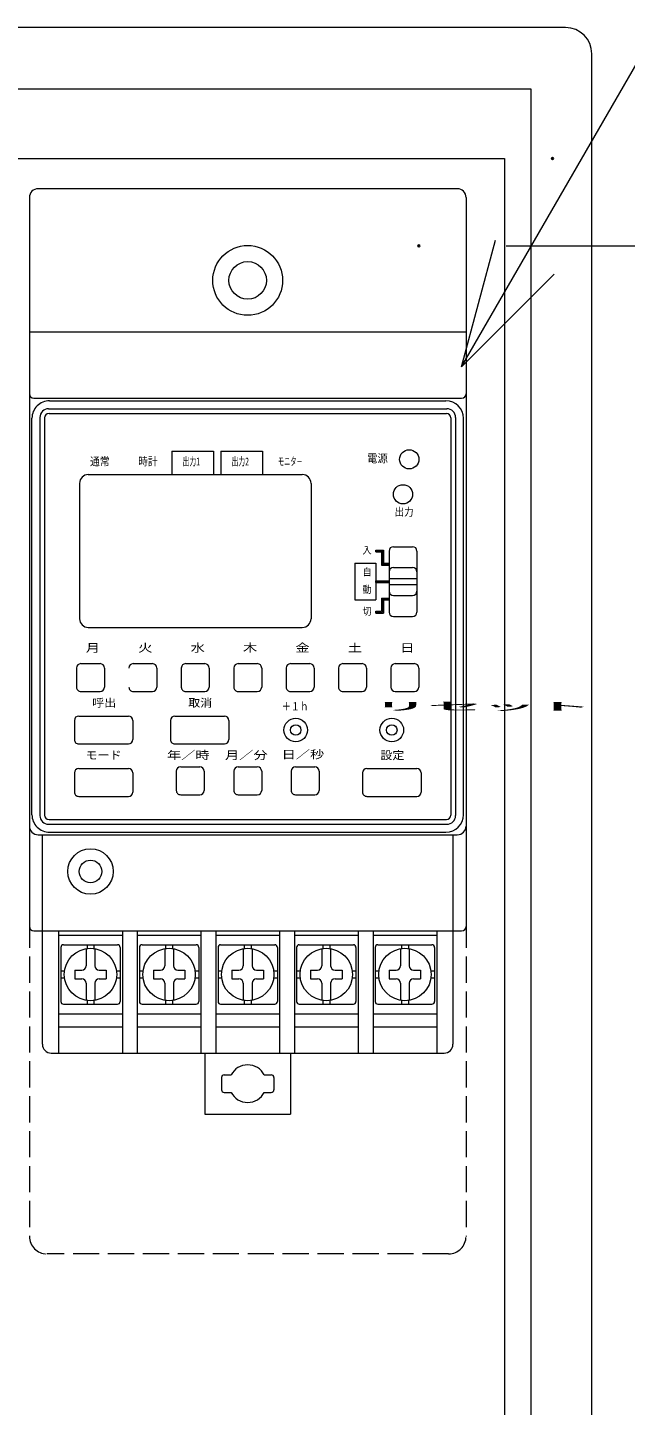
# Model space of a CAD drawing. Units: millimetres, scale not verified. Extents: x -82016 to 4150, y -1714 to 4021.
# Drawn here: x -982.6 to -845.7, y 1613.6 to 1929.3 of the extents above; entities that cross this region are included whole.
import ezdxf
from ezdxf.enums import TextEntityAlignment as Align

# ---------------------------------------------------------------- set-up
doc = ezdxf.new("R2010")
doc.units = ezdxf.units.MM
doc.header["$LTSCALE"] = 2
doc.header["$PDMODE"] = 32
doc.header["$PDSIZE"] = 0.4
doc.linetypes.add('DASHED3', pattern=[4, 3, -1])
for name, color, linetype, lineweight in [('0-2_sunpo', 7, 'Continuous', 18), ('0-5_moji', 7, 'Continuous', 18), ('1-0__1-0_', 7, 'Continuous', 18)]:
    doc.layers.add(name, color=color, linetype=linetype, lineweight=lineweight)
doc.layers.add('0-3_Defpoints', color=7, linetype='Continuous')
doc.styles.add('ＭＳ ゴシック', font='')
doc.styles.get('ＭＳ ゴシック').set_extended_font_data('MS Gothic')

# ---------------------------------------------------------------- blocks, each defined once
blk = doc.blocks.new('D12')
at = {"layer": '0-3_Defpoints'}
blk.add_point((40962.955, 2267.545), dxfattribs=at)
blk = doc.blocks.new('D13')
at = {"layer": '0-2_sunpo', "lineweight": 20}
blk.add_line((40952.332, 2247.545), (41093.065, 2247.545), dxfattribs=at)
at = {"layer": '0-3_Defpoints'}
blk.add_point((40932.332, 2247.545), dxfattribs=at)

msp = doc.modelspace()

# ---------------------------------------------------------------- linework, layer by layer
at = {"layer": '0-5_moji'}
for q in [(-840.996, 1924.645), (-875.434, 1880.525), (-861.985, 1872.761)]:
    msp.add_line((-883.198, 1851.547), q, dxfattribs=at)
at = {"layer": '1-0__1-0_'}
for p, q in [((-859.381, 1929.256), (-1287.381, 1929.256)), ((-853.381, 1487.256), (-853.381, 1923.256)), ((-1279.381, 1915.256), (-867.381, 1915.256)), ((-867.381, 1915.256), (-867.381, 1493.256)), ((-1273.381, 1899.256), (-873.381, 1899.256)), ((-873.381, 1899.256), (-873.381, 1499.256)), ((-884.188, 1892.338), (-980.188, 1892.338)), ((-982.188, 1890.338), (-982.188, 1723.338)), ((-882.188, 1890.338), (-882.188, 1723.338)), ((-882.188, 1859.501), (-982.188, 1859.501)), ((-981.188, 1844.338), (-883.188, 1844.338)), ((-977.588, 1843.738), (-886.788, 1843.738)), ((-977.788, 1841.938), (-886.588, 1841.938)), ((-977.688, 1840.838), (-886.688, 1840.838)), ((-981.588, 1748.938), (-981.588, 1839.738)), ((-979.788, 1839.938), (-979.788, 1748.738)), ((-978.688, 1839.838), (-978.688, 1748.838)), ((-885.688, 1839.838), (-885.688, 1748.838)), ((-884.588, 1839.938), (-884.588, 1748.738)), ((-882.788, 1748.938), (-882.788, 1839.738)), ((-949.55, 1832.238), (-939.988, 1832.238)), ((-949.55, 1832.238), (-949.55, 1826.838)), ((-939.988, 1832.238), (-939.988, 1826.838)), ((-938.341, 1832.238), (-928.779, 1832.238)), ((-938.341, 1832.238), (-938.341, 1826.838)), ((-928.779, 1832.238), (-928.779, 1826.838)), ((-970.688, 1824.838), (-970.688, 1793.838)), ((-968.688, 1826.838), (-919.688, 1826.838)), ((-917.688, 1824.838), (-917.688, 1793.838)), ((-902.819, 1809.338), (-901.319, 1809.338)), ((-902.819, 1809.138), (-901.519, 1809.138)), ((-901.519, 1809.138), (-901.519, 1806.138)), ((-901.319, 1809.338), (-901.319, 1806.338)), ((-901.119, 1809.538), (-901.119, 1806.538)), ((-899.819, 1809.338), (-899.819, 1795.338)), ((-898.819, 1810.338), (-894.419, 1810.338)), ((-893.419, 1809.338), (-893.419, 1795.338)), ((-907.62, 1806.538), (-902.82, 1806.538)), ((-907.62, 1806.538), (-907.62, 1798.138)), ((-902.82, 1806.538), (-902.82, 1798.138)), ((-901.519, 1806.138), (-899.819, 1806.138)), ((-901.319, 1806.338), (-899.819, 1806.338)), ((-901.119, 1806.538), (-899.819, 1806.538)), ((-898.819, 1805.538), (-894.419, 1805.538)), ((-902.819, 1802.538), (-899.819, 1802.538)), ((-902.819, 1802.138), (-902.819, 1802.538)), ((-902.819, 1802.338), (-899.819, 1802.338)), ((-899.819, 1803.038), (-893.419, 1803.038)), ((-902.819, 1802.138), (-899.819, 1802.138)), ((-899.819, 1801.638), (-893.419, 1801.638)), ((-907.62, 1798.138), (-902.82, 1798.138)), ((-901.519, 1798.538), (-899.819, 1798.538)), ((-901.519, 1798.538), (-901.519, 1795.538)), ((-901.319, 1798.338), (-899.819, 1798.338)), ((-901.319, 1798.338), (-901.319, 1795.338)), ((-901.119, 1798.138), (-899.819, 1798.138)), ((-901.119, 1798.138), (-901.119, 1795.138)), ((-898.819, 1799.138), (-894.419, 1799.138)), ((-902.819, 1795.138), (-902.819, 1795.538)), ((-902.819, 1795.538), (-901.519, 1795.538)), ((-902.819, 1795.338), (-901.319, 1795.338)), ((-902.819, 1795.138), (-901.119, 1795.138)), ((-898.819, 1794.338), (-894.419, 1794.338)), ((-968.688, 1791.838), (-919.688, 1791.838)), ((-970.388, 1783.538), (-965.988, 1783.538)), ((-958.388, 1783.538), (-953.988, 1783.538)), ((-946.388, 1783.538), (-941.988, 1783.538)), ((-934.388, 1783.538), (-929.988, 1783.538)), ((-922.388, 1783.538), (-917.988, 1783.538)), ((-910.388, 1783.538), (-905.988, 1783.538)), ((-898.388, 1783.538), (-893.988, 1783.538)), ((-971.388, 1782.538), (-971.388, 1778.138)), ((-964.988, 1782.538), (-964.988, 1778.138)), ((-952.988, 1782.538), (-952.988, 1778.138)), ((-947.388, 1782.538), (-947.388, 1778.138)), ((-940.988, 1782.538), (-940.988, 1778.138)), ((-935.388, 1782.538), (-935.388, 1778.138)), ((-928.988, 1782.538), (-928.988, 1778.138)), ((-923.388, 1782.538), (-923.388, 1778.138)), ((-916.988, 1782.538), (-916.988, 1778.138)), ((-911.388, 1782.538), (-911.388, 1778.138)), ((-904.988, 1782.538), (-904.988, 1778.138)), ((-899.388, 1782.538), (-899.388, 1778.138)), ((-892.988, 1782.538), (-892.988, 1778.138)), ((-970.388, 1777.138), (-965.988, 1777.138)), ((-958.388, 1777.138), (-953.988, 1777.138)), ((-946.388, 1777.138), (-941.988, 1777.138)), ((-934.388, 1777.138), (-929.988, 1777.138)), ((-922.388, 1777.138), (-917.988, 1777.138)), ((-910.388, 1777.138), (-905.988, 1777.138)), ((-898.388, 1777.138), (-893.988, 1777.138)), ((-970.888, 1771.538), (-959.488, 1771.538)), ((-948.888, 1771.538), (-937.488, 1771.538)), ((-971.888, 1770.538), (-971.888, 1766.138)), ((-958.488, 1770.538), (-958.488, 1766.138)), ((-949.888, 1770.538), (-949.888, 1766.138)), ((-936.488, 1770.538), (-936.488, 1766.138)), ((-970.888, 1765.138), (-959.488, 1765.138)), ((-948.888, 1765.138), (-937.488, 1765.138)), ((-971.888, 1758.538), (-971.888, 1754.138)), ((-970.888, 1759.538), (-959.488, 1759.538)), ((-958.488, 1758.538), (-958.488, 1754.138)), ((-948.538, 1758.912), (-948.538, 1754.512)), ((-947.538, 1759.912), (-943.138, 1759.912)), ((-942.138, 1758.912), (-942.138, 1754.512)), ((-935.388, 1758.912), (-935.388, 1754.512)), ((-934.388, 1759.912), (-929.988, 1759.912)), ((-928.988, 1758.912), (-928.988, 1754.512)), ((-922.238, 1758.912), (-922.238, 1754.512)), ((-921.238, 1759.912), (-916.838, 1759.912)), ((-915.838, 1758.912), (-915.838, 1754.512)), ((-905.889, 1758.538), (-905.889, 1754.138)), ((-904.889, 1759.538), (-893.489, 1759.538)), ((-892.489, 1758.538), (-892.489, 1754.138)), ((-970.888, 1753.138), (-959.488, 1753.138)), ((-947.538, 1753.512), (-943.138, 1753.512)), ((-934.388, 1753.512), (-929.988, 1753.512)), ((-921.238, 1753.512), (-916.838, 1753.512)), ((-904.889, 1753.138), (-893.489, 1753.138)), ((-977.788, 1746.738), (-886.588, 1746.738)), ((-977.688, 1747.838), (-886.688, 1747.838)), ((-980.188, 1744.338), (-884.188, 1744.338)), ((-979.188, 1696.338), (-979.188, 1744.338)), ((-977.588, 1744.938), (-886.788, 1744.938)), ((-885.188, 1744.338), (-885.188, 1696.338)), ((-981.188, 1722.338), (-883.188, 1722.338)), ((-975.488, 1722.338), (-975.488, 1694.338)), ((-975.488, 1721.338), (-960.888, 1721.338)), ((-960.888, 1722.338), (-960.888, 1694.338)), ((-957.488, 1722.338), (-957.488, 1694.338)), ((-957.488, 1721.338), (-942.888, 1721.338)), ((-942.888, 1722.338), (-942.888, 1694.338)), ((-939.488, 1722.338), (-939.488, 1694.338)), ((-939.488, 1721.338), (-924.888, 1721.338)), ((-924.888, 1722.338), (-924.888, 1694.338)), ((-921.488, 1722.338), (-921.488, 1694.338)), ((-921.488, 1721.338), (-906.888, 1721.338)), ((-906.888, 1722.338), (-906.888, 1694.338)), ((-903.488, 1722.338), (-903.488, 1694.338)), ((-903.488, 1721.338), (-888.888, 1721.338)), ((-888.888, 1722.338), (-888.888, 1694.338)), ((-974.988, 1718.538), (-974.988, 1706.138)), ((-974.388, 1719.138), (-961.988, 1719.138)), ((-969.188, 1718.254), (-969.188, 1714.338)), ((-968.988, 1719.138), (-968.988, 1718.285)), ((-967.388, 1719.138), (-967.388, 1718.285)), ((-967.188, 1718.254), (-967.188, 1714.338)), ((-961.388, 1718.538), (-961.388, 1706.138)), ((-956.988, 1718.538), (-956.988, 1706.138)), ((-956.388, 1719.138), (-943.988, 1719.138)), ((-951.188, 1718.254), (-951.188, 1714.338)), ((-950.988, 1719.138), (-950.988, 1718.285)), ((-949.388, 1719.138), (-949.388, 1718.285)), ((-949.188, 1718.254), (-949.188, 1714.338)), ((-943.388, 1718.538), (-943.388, 1706.138)), ((-938.988, 1718.538), (-938.988, 1706.138)), ((-938.388, 1719.138), (-925.988, 1719.138)), ((-933.188, 1718.254), (-933.188, 1714.338)), ((-932.988, 1719.138), (-932.988, 1718.285)), ((-931.388, 1719.138), (-931.388, 1718.285)), ((-931.188, 1718.254), (-931.188, 1714.338)), ((-925.388, 1718.538), (-925.388, 1706.138)), ((-920.988, 1718.538), (-920.988, 1706.138)), ((-920.388, 1719.138), (-907.988, 1719.138)), ((-915.188, 1718.254), (-915.188, 1714.338)), ((-914.988, 1719.138), (-914.988, 1718.285)), ((-913.388, 1719.138), (-913.388, 1718.285)), ((-913.188, 1718.254), (-913.188, 1714.338)), ((-907.388, 1718.538), (-907.388, 1706.138)), ((-902.988, 1718.538), (-902.988, 1706.138)), ((-902.388, 1719.138), (-889.988, 1719.138)), ((-897.188, 1718.254), (-897.188, 1714.338)), ((-896.988, 1719.138), (-896.988, 1718.285)), ((-895.388, 1719.138), (-895.388, 1718.285)), ((-895.188, 1718.254), (-895.188, 1714.338)), ((-889.388, 1718.538), (-889.388, 1706.138)), ((-974.988, 1713.138), (-974.135, 1713.138)), ((-974.988, 1711.538), (-974.135, 1711.538)), ((-971.788, 1713.338), (-970.188, 1713.338)), ((-971.788, 1713.338), (-971.788, 1711.338)), ((-971.788, 1711.338), (-970.188, 1711.338)), ((-966.188, 1713.338), (-964.588, 1713.338)), ((-966.188, 1711.338), (-964.588, 1711.338)), ((-964.588, 1713.338), (-964.588, 1711.338)), ((-962.242, 1713.138), (-961.388, 1713.138)), ((-962.242, 1711.538), (-961.388, 1711.538)), ((-956.988, 1713.138), (-956.135, 1713.138)), ((-956.988, 1711.538), (-956.135, 1711.538)), ((-953.788, 1713.338), (-952.188, 1713.338)), ((-953.788, 1713.338), (-953.788, 1711.338)), ((-953.788, 1711.338), (-952.188, 1711.338)), ((-948.188, 1713.338), (-946.588, 1713.338)), ((-948.188, 1711.338), (-946.588, 1711.338)), ((-946.588, 1713.338), (-946.588, 1711.338)), ((-944.242, 1713.138), (-943.388, 1713.138)), ((-944.242, 1711.538), (-943.388, 1711.538)), ((-938.988, 1713.138), (-938.135, 1713.138)), ((-938.988, 1711.538), (-938.135, 1711.538)), ((-935.788, 1713.338), (-934.188, 1713.338)), ((-930.188, 1713.338), (-928.588, 1713.338)), ((-930.188, 1711.338), (-928.588, 1711.338)), ((-928.588, 1713.338), (-928.588, 1711.338)), ((-926.242, 1713.138), (-925.388, 1713.138)), ((-926.242, 1711.538), (-925.388, 1711.538)), ((-920.988, 1713.138), (-920.135, 1713.138)), ((-920.988, 1711.538), (-920.135, 1711.538)), ((-917.788, 1713.338), (-916.188, 1713.338)), ((-917.788, 1713.338), (-917.788, 1711.338)), ((-917.788, 1711.338), (-916.188, 1711.338)), ((-912.188, 1713.338), (-910.588, 1713.338)), ((-912.188, 1711.338), (-910.588, 1711.338)), ((-910.588, 1713.338), (-910.588, 1711.338)), ((-908.242, 1713.138), (-907.388, 1713.138)), ((-908.242, 1711.538), (-907.388, 1711.538)), ((-902.988, 1713.138), (-902.135, 1713.138)), ((-902.988, 1711.538), (-902.135, 1711.538)), ((-899.788, 1713.338), (-898.188, 1713.338)), ((-899.788, 1713.338), (-899.788, 1711.338)), ((-899.788, 1711.338), (-898.188, 1711.338)), ((-894.188, 1711.338), (-892.588, 1711.338)), ((-890.242, 1713.138), (-889.388, 1713.138)), ((-890.242, 1711.538), (-889.388, 1711.538)), ((-969.188, 1710.338), (-969.188, 1706.422)), ((-967.188, 1710.338), (-967.188, 1706.422)), ((-951.188, 1710.338), (-951.188, 1706.422)), ((-949.188, 1710.338), (-949.188, 1706.422)), ((-933.188, 1710.338), (-933.188, 1706.422)), ((-931.188, 1710.338), (-931.188, 1706.422)), ((-915.188, 1710.338), (-915.188, 1706.422)), ((-913.188, 1710.338), (-913.188, 1706.422)), ((-897.188, 1710.338), (-897.188, 1706.422)), ((-895.188, 1710.338), (-895.188, 1706.422)), ((-974.388, 1705.538), (-961.988, 1705.538)), ((-968.988, 1706.392), (-968.988, 1705.538)), ((-967.388, 1706.392), (-967.388, 1705.538)), ((-956.388, 1705.538), (-943.988, 1705.538)), ((-950.988, 1706.392), (-950.988, 1705.538)), ((-949.388, 1706.392), (-949.388, 1705.538)), ((-938.388, 1705.538), (-925.988, 1705.538)), ((-932.988, 1706.392), (-932.988, 1705.538)), ((-931.388, 1706.392), (-931.388, 1705.538)), ((-920.388, 1705.538), (-907.988, 1705.538)), ((-914.988, 1706.392), (-914.988, 1705.538)), ((-913.388, 1706.392), (-913.388, 1705.538)), ((-902.388, 1705.538), (-889.988, 1705.538)), ((-896.988, 1706.392), (-896.988, 1705.538)), ((-895.388, 1706.392), (-895.388, 1705.538)), ((-975.488, 1703.338), (-960.888, 1703.338)), ((-957.488, 1703.338), (-942.888, 1703.338)), ((-939.488, 1703.338), (-924.888, 1703.338)), ((-921.488, 1703.338), (-906.888, 1703.338)), ((-903.488, 1703.338), (-888.888, 1703.338)), ((-975.488, 1700.338), (-960.888, 1700.338)), ((-957.488, 1700.338), (-942.888, 1700.338)), ((-939.488, 1700.338), (-924.888, 1700.338)), ((-921.488, 1700.338), (-906.888, 1700.338)), ((-903.488, 1700.338), (-888.888, 1700.338)), ((-977.188, 1694.338), (-887.188, 1694.338)), ((-941.988, 1694.338), (-941.988, 1680.338)), ((-922.388, 1694.338), (-922.388, 1680.338)), ((-938.188, 1688.738), (-938.188, 1685.938)), ((-937.588, 1689.338), (-935.995, 1689.338)), ((-928.382, 1689.338), (-926.788, 1689.338)), ((-926.188, 1688.738), (-926.188, 1685.938)), ((-937.588, 1685.338), (-935.995, 1685.338)), ((-928.382, 1685.338), (-926.788, 1685.338)), ((-941.988, 1680.338), (-922.388, 1680.338))]:
    msp.add_line(p, q, dxfattribs=at)
at = {"layer": '1-0__1-0_', "linetype": 'DASHED3'}
for p, q in [((-982.188, 1724.452), (-982.188, 1652.338)), ((-882.188, 1724.452), (-882.188, 1652.338)), ((-886.188, 1648.338), (-978.188, 1648.338))]:
    msp.add_line(p, q, dxfattribs=at)
at = {"layer": '1-0__1-0_'}
for points in [[(-902.819, 1809.138), (-902.819, 1809.538), (-901.119, 1809.538)], [(-935.788, 1713.338), (-935.788, 1711.338), (-934.188, 1711.338)], [(-894.188, 1713.338), (-892.588, 1713.338), (-892.588, 1711.338)]]:
    msp.add_lwpolyline(points, dxfattribs=at)
for centre, radius in [((-932.188, 1871.338), 8), ((-932.188, 1871.338), 4.3), ((-895.188, 1830.338), 2.2), ((-896.619, 1822.338), 2.2), ((-921.189, 1768.338), 2.7), ((-899.189, 1768.338), 2.7), ((-921.189, 1768.338), 1.2), ((-899.189, 1768.338), 1.2), ((-968.188, 1735.938), 5.2), ((-968.188, 1735.938), 2.6), ((-968.188, 1712.338), 6), ((-950.188, 1712.338), 6), ((-932.188, 1712.338), 6), ((-914.188, 1712.338), 6), ((-896.188, 1712.338), 6)]:
    msp.add_circle(centre, radius, dxfattribs=at)
for centre, radius, start, end in [((-859.381, 1923.256), 6, 0, 90), ((-980.188, 1890.338), 2, 90, 180), ((-884.188, 1890.338), 2, 0, 90), ((-981.188, 1845.338), 1, 180, 270), ((-977.588, 1839.738), 4, 89.99956, 180), ((-886.788, 1839.738), 4, 0, 89.99956), ((-883.188, 1845.338), 1, 270, 0), ((-977.788, 1839.938), 2, 90, 180), ((-977.688, 1839.838), 1, 90, 180), ((-886.688, 1839.838), 1, 0, 90), ((-886.588, 1839.938), 2, 0, 90), ((-968.688, 1824.838), 2, 90, 180), ((-919.688, 1824.838), 2, 0, 90), ((-898.819, 1809.338), 1, 90, 180), ((-894.419, 1809.338), 1, 0, 90), ((-898.819, 1804.538), 1, 90, 180), ((-894.419, 1804.538), 1, 0, 90), ((-898.819, 1800.138), 1, 180, 270), ((-894.419, 1800.138), 1, 270, 0), ((-968.688, 1793.838), 2, 180, 270), ((-919.688, 1793.838), 2, 270, 0), ((-898.819, 1795.338), 1, 180, 270), ((-894.419, 1795.338), 1, 270, 0), ((-970.388, 1782.538), 1, 89.99999, 179.99996), ((-965.988, 1782.538), 1, 0, 89.99999), ((-958.388, 1782.538), 1, 89.99999, 179.99996), ((-953.988, 1782.538), 1, 0, 89.99999), ((-946.388, 1782.538), 1, 89.99999, 179.99996), ((-941.988, 1782.538), 1, 0, 89.99999), ((-934.388, 1782.538), 1, 89.99999, 179.99996), ((-929.988, 1782.538), 1, 0, 89.99999), ((-922.388, 1782.538), 1, 89.99999, 179.99996), ((-917.988, 1782.538), 1, 0, 89.99999), ((-910.388, 1782.538), 1, 89.99999, 179.99996), ((-905.988, 1782.538), 1, 0, 89.99999), ((-898.388, 1782.538), 1, 90, 180), ((-893.988, 1782.538), 1, 0, 90), ((-970.388, 1778.138), 1, 179.99996, 270), ((-965.988, 1778.138), 1, 270.00005, 0), ((-958.388, 1778.138), 1, 179.99996, 270), ((-953.988, 1778.138), 1, 270.00005, 0), ((-946.388, 1778.138), 1, 179.99996, 270), ((-941.988, 1778.138), 1, 270.00005, 0), ((-934.388, 1778.138), 1, 179.99996, 270), ((-929.988, 1778.138), 1, 270.00005, 0), ((-922.388, 1778.138), 1, 179.99996, 270), ((-917.988, 1778.138), 1, 270.00005, 0), ((-910.388, 1778.138), 1, 179.99996, 270), ((-905.988, 1778.138), 1, 270.00005, 0), ((-898.388, 1778.138), 1, 180, 270), ((-893.988, 1778.138), 1, 270, 0), ((-970.888, 1770.538), 1, 89.99997, 179.99996), ((-959.488, 1770.538), 1, 0, 89.99997), ((-948.888, 1770.538), 1, 89.99997, 179.99996), ((-937.488, 1770.538), 1, 0, 89.99997), ((-970.888, 1766.138), 1, 179.99996, 270), ((-959.488, 1766.138), 1, 270.00005, 0), ((-948.888, 1766.138), 1, 179.99996, 270), ((-937.488, 1766.138), 1, 270.00005, 0), ((-970.888, 1758.538), 1, 89.99997, 179.99996), ((-959.488, 1758.538), 1, 0, 89.99997), ((-947.538, 1758.912), 1, 89.99999, 179.99996), ((-943.138, 1758.912), 1, 0, 89.99999), ((-934.388, 1758.912), 1, 89.99999, 179.99996), ((-929.988, 1758.912), 1, 0, 89.99999), ((-921.238, 1758.912), 1, 89.99999, 179.99996), ((-916.838, 1758.912), 1, 0, 89.99999), ((-904.889, 1758.538), 1, 89.99997, 179.99996), ((-893.489, 1758.538), 1, 0, 89.99997), ((-970.888, 1754.138), 1, 179.99996, 270), ((-959.488, 1754.138), 1, 270.00005, 0), ((-947.538, 1754.512), 1, 179.99996, 270), ((-943.138, 1754.512), 1, 270.00005, 0), ((-934.388, 1754.512), 1, 179.99996, 270), ((-929.988, 1754.512), 1, 270.00005, 0), ((-921.238, 1754.512), 1, 179.99996, 270), ((-916.838, 1754.512), 1, 270.00005, 0), ((-904.889, 1754.138), 1, 179.99996, 270), ((-893.489, 1754.138), 1, 270.00005, 0), ((-977.588, 1748.938), 4, 179.99995, 270.00044), ((-977.788, 1748.738), 2, 180, 270), ((-977.688, 1748.838), 1, 180, 270), ((-886.788, 1748.938), 4, 270.00044, 0), ((-886.688, 1748.838), 1, 270, 0), ((-886.588, 1748.738), 2, 270, 0), ((-980.188, 1746.338), 2, 180, 270), ((-884.188, 1746.338), 2, 270, 0), ((-981.188, 1723.338), 1, 180, 270), ((-883.188, 1723.338), 1, 270, 0), ((-974.388, 1718.538), 0.6, 90, 180), ((-961.988, 1718.538), 0.6, 0, 90), ((-956.388, 1718.538), 0.6, 90, 180), ((-943.988, 1718.538), 0.6, 0, 90), ((-938.388, 1718.538), 0.6, 90, 180), ((-925.988, 1718.538), 0.6, 0, 90), ((-920.388, 1718.538), 0.6, 90, 180), ((-907.988, 1718.538), 0.6, 0, 90), ((-902.388, 1718.538), 0.6, 90, 180), ((-889.988, 1718.538), 0.6, 0, 90), ((-970.188, 1714.338), 1, 270, 0), ((-966.188, 1714.338), 1, 180, 270), ((-952.188, 1714.338), 1, 270, 0), ((-948.188, 1714.338), 1, 180, 270), ((-934.188, 1714.338), 1, 270, 0), ((-930.188, 1714.338), 1, 180, 270), ((-916.188, 1714.338), 1, 270, 0), ((-912.188, 1714.338), 1, 180, 270), ((-898.188, 1714.338), 1, 270, 0), ((-894.188, 1714.338), 1, 180, 270), ((-970.188, 1710.338), 1, 0, 90), ((-966.188, 1710.338), 1, 90, 180), ((-952.188, 1710.338), 1, 0, 90), ((-948.188, 1710.338), 1, 90, 180), ((-934.188, 1710.338), 1, 0, 90), ((-930.188, 1710.338), 1, 90, 180), ((-916.188, 1710.338), 1, 0, 90), ((-912.188, 1710.338), 1, 90, 180), ((-898.188, 1710.338), 1, 0, 90), ((-894.188, 1710.338), 1, 90, 180), ((-974.388, 1706.138), 0.6, 180, 270), ((-961.988, 1706.138), 0.6, 270, 0), ((-956.388, 1706.138), 0.6, 180, 270), ((-943.988, 1706.138), 0.6, 270, 0), ((-938.388, 1706.138), 0.6, 180, 270), ((-925.988, 1706.138), 0.6, 270, 0), ((-920.388, 1706.138), 0.6, 180, 270), ((-907.988, 1706.138), 0.6, 270, 0), ((-902.388, 1706.138), 0.6, 180, 270), ((-889.988, 1706.138), 0.6, 270, 0), ((-977.188, 1696.338), 2, 180.00003, 270), ((-887.188, 1696.338), 2, 270, 0), ((-937.588, 1688.738), 0.6, 90, 179.99995), ((-932.188, 1687.338), 4.3, 27.71767, 152.28228), ((-926.788, 1688.738), 0.6, 0, 90), ((-937.588, 1685.938), 0.6, 179.99997, 270), ((-926.788, 1685.938), 0.6, 270, 0), ((-932.188, 1687.338), 4.3, 207.71766, 332.28234)]:
    msp.add_arc(centre, radius, start, end, dxfattribs=at)
at = {"layer": '1-0__1-0_', "linetype": 'DASHED3'}
for centre, start, end in [((-978.188, 1652.338), 180, 270), ((-886.188, 1652.338), 270, 0)]:
    msp.add_arc(centre, 4, start, end, dxfattribs=at)

# ---------------------------------------------------------------- block references
at = {"layer": '0-2_sunpo'}
for name in ['D12', 'D13']:
    msp.add_blockref(name, (-41825.335, -368.289), dxfattribs=at)

# ---------------------------------------------------------------- texts
at = {"layer": '1-0__1-0_', "style": 'ＭＳ ゴシック'}
for s, height, width, p in [('通常', 1.833, 0.9, (-968.288, 1828.388)), ('時計', 1.833, 0.9, (-957.288, 1828.388)), ('出力1', 1.833, 0.6, (-947.068, 1828.388)), ('出力2', 1.833, 0.6, (-935.859, 1828.388)), ('モニタ－', 1.833, 0.55, (-925.25, 1828.388)), ('電源', 1.833, 0.95, (-904.845, 1829.088)), ('出力', 1.833, 0.85, (-898.562, 1816.838)), ('入', 1.65, 0.9, (-905.898, 1808.213)), ('自', 1.65, 0.9, (-905.898, 1803.213)), ('動', 1.65, 0.9, (-905.898, 1799.213)), ('切', 1.65, 0.9, (-905.898, 1794.213)), ('月', 1.833, 1.3, (-969.258, 1785.688)), ('火', 1.833, 1.3, (-957.258, 1785.688)), ('水', 1.833, 1.3, (-945.258, 1785.688)), ('木', 1.833, 1.3, (-933.258, 1785.688)), ('金', 1.833, 1.3, (-921.258, 1785.688)), ('土', 1.833, 1.3, (-909.258, 1785.688)), ('日', 1.833, 1.3, (-897.258, 1785.688)), ('呼出', 1.833, 1.1, (-967.8, 1773.088)), ('取消', 1.833, 1.1, (-945.8, 1773.088)), ('＋１ｈ', 1.833, 0.8, (-924.354, 1772.288)), ('ﾘｾｯﾄ', 1.833, 10, (-903.284, 1772.288)), ('モード', 1.833, 1.1, (-969.322, 1761.088)), ('年／時', 1.833, 1.3, (-950.67, 1761.094)), ('月／分', 1.833, 1.3, (-937.384, 1761.094)), ('日／秒', 1.833, 1.3, (-924.418, 1761.254)), ('設定', 1.833, 1.1, (-901.8, 1761.088))]:
    msp.add_text(s, height=height, dxfattribs=dict(at, width=width)).set_placement(p, align=Align.BOTTOM_LEFT)

doc.saveas('drawing.dxf')
